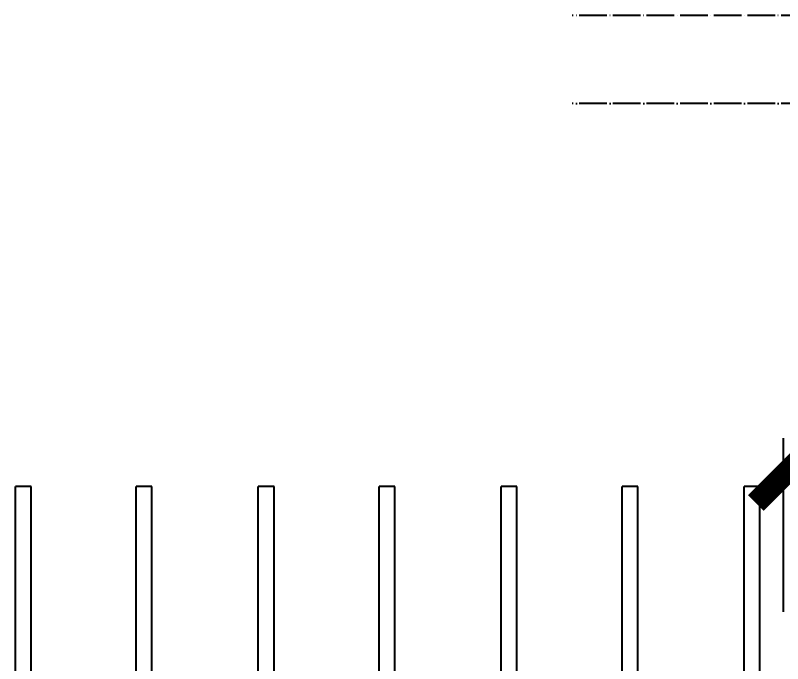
# Model space of a CAD drawing. Extents: x -202236 to 1002404, y -663931 to 1550022.
# Drawn here: x -72366 to -70710, y -329219 to -327821 of the extents above; entities that cross this region are included whole.
import ezdxf

# ---------------------------------------------------------------- set-up
doc = ezdxf.new("R2010")
doc.units = 0
doc.linetypes.add('DOTE', pattern=[2.42, 2, -0.2, 0.02, -0.2])
doc.layers.add('A-AXIS-DOTE', color=14, linetype='DOTE')
doc.layers.add('DIM', color=173, linetype='Continuous')
doc.styles.add('DHTEXT-1', font='ROMANS.shx', dxfattribs={"width": 0.7, "bigfont": 'CHINESE.shx'})
doc.dimstyles.new('ZN80', dxfattribs={"dimscale": 80, "dimtxt": 2.5, "dimasz": 1.5, "dimexe": 1, "dimexo": 2, "dimgap": 0.9, "dimtad": 1, "dimdec": 0, "dimdsep": 46, "dimtxsty": 'DHTEXT-1', "dimblk": 'ARCHTICK', "dimcen": 2.5, "dimclrd": 173, "dimclre": 173, "dimclrt": 7, "dimazin": 2, "dimtfac": 0.4, "dimtdec": 0, "dimtix": 1, "dimtmove": 2, "dimatfit": 3, "dimfxl": 0, "dimtolj": 1, "dimtzin": 0, "dimarcsym": 0})

# ---------------------------------------------------------------- blocks, each defined once
blk = doc.blocks.new('A$C4A4B1E4B')
at = {"color": 250}
for p, q in [((-1688.8, 1499.9), (-1722.9, 1499.9)), ((-1722.9, 1056.6), (-1722.9, 1499.9)), ((-1688.8, 1056.6), (-1688.8, 1499.9)), ((-1428.1, 1499.9), (-1462.2, 1499.9)), ((-1462.2, 1056.6), (-1462.2, 1499.9)), ((-1428.1, 1056.6), (-1428.1, 1499.9)), ((-1164.7, 1499.9), (-1198.8, 1499.9)), ((-1198.8, 1056.6), (-1198.8, 1499.9)), ((-1164.7, 1056.6), (-1164.7, 1499.9)), ((-904, 1499.9), (-938, 1499.9)), ((-938, 1056.6), (-938, 1499.9)), ((-904, 1056.6), (-904, 1499.9)), ((-640.6, 1499.9), (-674.7, 1499.9)), ((-674.7, 1056.6), (-674.7, 1499.9)), ((-640.6, 1056.6), (-640.6, 1499.9)), ((-379.8, 1499.9), (-413.9, 1499.9)), ((-413.9, 1056.6), (-413.9, 1499.9)), ((-379.8, 1056.6), (-379.8, 1499.9)), ((-116.5, 1499.9), (-150.6, 1499.9)), ((-150.6, 1056.6), (-150.6, 1499.9)), ((-116.5, 1056.6), (-116.5, 1499.9))]:
    blk.add_line(p, q, dxfattribs=at)
blk = doc.blocks.new('_ArchTick')
at = {"color": 0, "linetype": 'ByBlock', "const_width": 0.4}
blk.add_lwpolyline([(-0.5, -0.5), (0.5, 0.5)], dxfattribs=at)
blk = doc.blocks.new('*D486')
at = {"layer": 'Defpoints', "color": 0, "ltscale": 800, "transparency": 16777216}
for p in [(-69678.4, -328812.8), (-70708.2, -329267.8), (-69678.4, -329267.8)]:
    blk.add_point(p, dxfattribs=at)
at = {"layer": 'DIM', "color": 173, "linetype": 'ByBlock', "lineweight": -2, "ltscale": 800, "transparency": 16777216}
for p, q in [((-70708.2, -329107.8), (-70708.2, -328732.8)), ((-69678.4, -329107.8), (-69678.4, -328732.8)), ((-70708.2, -328812.8), (-69678.4, -328812.8))]:
    blk.add_line(p, q, dxfattribs=at)
at = {"layer": 'DIM', "color": 173, "lineweight": -2, "ltscale": 800, "transparency": 16777216, "xscale": 120, "yscale": 120, "zscale": 120, "rotation": 180}
blk.add_blockref('_ArchTick', (-70708.2, -328812.8), dxfattribs=at)
at = {"layer": 'DIM', "color": 173, "lineweight": -2, "ltscale": 800, "transparency": 16777216, "xscale": 120, "yscale": 120, "zscale": 120}
blk.add_blockref('_ArchTick', (-69678.4, -328812.8), dxfattribs=at)
at = {"layer": 'DIM', "color": 7, "ltscale": 800, "transparency": 16777216, "insert": (-70193.3, -328640.8), "char_height": 200, "attachment_point": 5, "style": 'DHTEXT-1'}
blk.add_mtext('\\A1;1030', dxfattribs=at)

msp = doc.modelspace()

# ---------------------------------------------------------------- linework, layer by layer
at = {"layer": 'A-AXIS-DOTE', "ltscale": 30}
for p, q in [((-67749.57, -327820.5), (-71164.57, -327820.5)), ((-67749.57, -328010.5), (-71164.57, -328010.5))]:
    msp.add_line(p, q, dxfattribs=at)

# ---------------------------------------------------------------- block references
msp.add_blockref('A$C4A4B1E4B', (-70642.71, -330336.78))

# ---------------------------------------------------------------- dimensions: what is measured, and where the dimension line sits
at = {"layer": 'DIM', "ltscale": 800}
dim = msp.add_aligned_dim(p1=(-70708.23, -329267.79), p2=(-69678.4, -329267.79), distance=455, dimstyle='ZN80', dxfattribs=at)
dim.commit()
dim.dimension.update_dxf_attribs({"geometry": '*D486', "text_midpoint": (-70193.31, -328640.79)})

doc.saveas('drawing.dxf')
